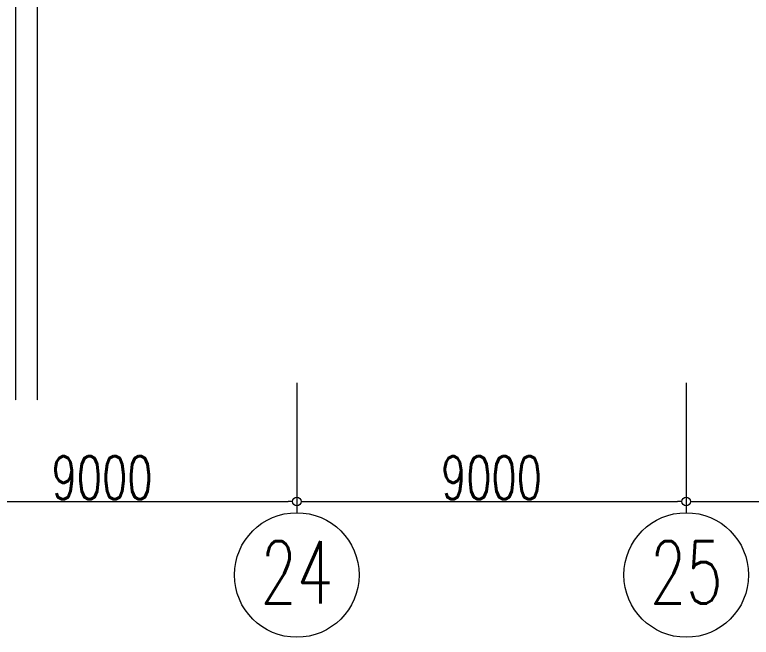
# Model space of a CAD drawing. Extents: x 225000 to 2157367, y 208400 to 840900.
# Drawn here: x 474408 to 491429, y 354198 to 368589 of the extents above; entities that cross this region are included whole.
import ezdxf
from ezdxf.enums import TextEntityAlignment as Align

# ---------------------------------------------------------------- set-up
doc = ezdxf.new("R2010")
doc.units = 0
doc.header["$LTSCALE"] = 10
doc.linetypes.add('Data Center Layout_L20$0$CENTER', pattern=[2, 1.25, -0.25, 0.25, -0.25])
for name, color, linetype in [('Data Center Layout_L20$0$98-DIM', 3, 'Continuous'), ('Data Center Layout_L20$0$99-DIM-100', 2, 'Continuous'), ('Data Center Layout_L20$0$MACHINE-DIM', 252, 'Continuous')]:
    doc.layers.add(name, color=color, linetype=linetype)
doc.layers.add('Data Center Layout_L20$0$FLAG', color=3, linetype='Continuous', lineweight=0)
doc.layers.add('Data Center Layout_L20$0$K-SIN', color=252, linetype='Data Center Layout_L20$0$CENTER', lineweight=9)
doc.styles.add('Data Center Layout_L20$0$型式1', font='simplex.shx', dxfattribs={"width": 0.68, "bigfont": 'chineset.shx'})
doc.dimstyles.new('Data Center Layout_L20$0$複本 93-DIM-400', dxfattribs={"dimtxt": 1000, "dimasz": 200, "dimexe": 0.1, "dimexo": 0, "dimgap": 50, "dimtad": 1, "dimdec": 0, "dimzin": 0, "dimdsep": 46, "dimtxsty": 'Data Center Layout_L20$0$型式1', "dimblk": 'Data Center Layout_L20$0$_DotBlank', "dimcen": 0.09, "dimadec": 0, "dimazin": 0, "dimtfac": 1, "dimtdec": 0, "dimtofl": 0, "dimtmove": 2, "dimatfit": 3, "dimldrblk": 'Data Center Layout_L20$0$_ArchTick', "dimfxl": 1, "dimtolj": 1, "dimtzin": 0, "dimlwd": 13, "dimlwe": 5, "dimarcsym": 0})

# ---------------------------------------------------------------- blocks, each defined once
blk = doc.blocks.new('Data Center Layout_L20$0$_DotBlank')
at = {"layer": 'Data Center Layout_L20$0$99-DIM-100', "color": 0, "lineweight": -2}
blk.add_line((-0.5, 0), (-1, 0), dxfattribs=at)
blk.add_circle((0, 0), 0.5, dxfattribs=at)
blk = doc.blocks.new('*D110')
at = {"layer": 'Data Center Layout_L20$0$98-DIM', "color": 0, "lineweight": 5, "transparency": 16777216}
for p, q in [((489926, 160078), (489926, 157336)), ((498926, 160078), (498926, 157336))]:
    blk.add_line(p, q, dxfattribs=at)
at = {"layer": 'Data Center Layout_L20$0$98-DIM', "color": 0, "lineweight": 13, "transparency": 16777216}
blk.add_line((490126, 157337), (498726, 157337), dxfattribs=at)
at = {"layer": 'DEFPOINTS', "color": 0, "transparency": 16777216}
for p in [(489926, 160078), (498926, 160078), (498926, 157337)]:
    blk.add_point(p, dxfattribs=at)
at = {"layer": 'Data Center Layout_L20$0$98-DIM', "color": 0, "lineweight": 13, "transparency": 16777216, "xscale": 200, "yscale": 200, "zscale": 200, "rotation": 180}
blk.add_blockref('Data Center Layout_L20$0$_DotBlank', (489926, 157337), dxfattribs=at)
at = {"layer": 'Data Center Layout_L20$0$98-DIM', "color": 0, "lineweight": 13, "transparency": 16777216, "xscale": 200, "yscale": 200, "zscale": 200}
blk.add_blockref('Data Center Layout_L20$0$_DotBlank', (498926, 157337), dxfattribs=at)
at = {"layer": 'Data Center Layout_L20$0$98-DIM', "color": 0, "transparency": 16777216, "insert": (494426, 157887), "char_height": 1000, "attachment_point": 5, "style": 'Data Center Layout_L20$0$型式1'}
blk.add_mtext('\\A1;9000', dxfattribs=at)
blk = doc.blocks.new('Data Center Layout_L20$0$_ArchTick')
at = {"layer": 'Data Center Layout_L20$0$MACHINE-DIM', "color": 0, "const_width": 0.15}
blk.add_lwpolyline([(-0.5, -0.5), (0.5, 0.5)], dxfattribs=at)
blk = doc.blocks.new('*D67')
at = {"layer": 'Data Center Layout_L20$0$98-DIM', "color": 0, "lineweight": 5, "transparency": 16777216}
for p, q in [((471926, 160078), (471926, 157336)), ((480926, 160078), (480926, 157336))]:
    blk.add_line(p, q, dxfattribs=at)
at = {"layer": 'Data Center Layout_L20$0$98-DIM', "color": 0, "lineweight": 13, "transparency": 16777216}
blk.add_line((472126, 157337), (480726, 157337), dxfattribs=at)
at = {"layer": 'DEFPOINTS', "color": 0, "transparency": 16777216}
for p in [(471926, 160078), (480926, 160078), (480926, 157337)]:
    blk.add_point(p, dxfattribs=at)
at = {"layer": 'Data Center Layout_L20$0$98-DIM', "color": 0, "lineweight": 13, "transparency": 16777216, "xscale": 200, "yscale": 200, "zscale": 200, "rotation": 180}
blk.add_blockref('Data Center Layout_L20$0$_DotBlank', (471926, 157337), dxfattribs=at)
at = {"layer": 'Data Center Layout_L20$0$98-DIM', "color": 0, "lineweight": 13, "transparency": 16777216, "xscale": 200, "yscale": 200, "zscale": 200}
blk.add_blockref('Data Center Layout_L20$0$_DotBlank', (480926, 157337), dxfattribs=at)
at = {"layer": 'Data Center Layout_L20$0$98-DIM', "color": 0, "transparency": 16777216, "insert": (476426, 157887), "char_height": 1000, "attachment_point": 5, "style": 'Data Center Layout_L20$0$型式1'}
blk.add_mtext('\\A1;9000', dxfattribs=at)
blk = doc.blocks.new('*D71')
at = {"layer": 'Data Center Layout_L20$0$98-DIM', "color": 0, "lineweight": 5, "transparency": 16777216}
for p, q in [((480926, 160078), (480926, 157336)), ((489926, 160078), (489926, 157336))]:
    blk.add_line(p, q, dxfattribs=at)
at = {"layer": 'Data Center Layout_L20$0$98-DIM', "color": 0, "lineweight": 13, "transparency": 16777216}
blk.add_line((481126, 157337), (489726, 157337), dxfattribs=at)
at = {"layer": 'DEFPOINTS', "color": 0, "transparency": 16777216}
for p in [(480926, 160078), (489926, 160078), (489926, 157337)]:
    blk.add_point(p, dxfattribs=at)
at = {"layer": 'Data Center Layout_L20$0$98-DIM', "color": 0, "lineweight": 13, "transparency": 16777216, "xscale": 200, "yscale": 200, "zscale": 200, "rotation": 180}
blk.add_blockref('Data Center Layout_L20$0$_DotBlank', (480926, 157337), dxfattribs=at)
at = {"layer": 'Data Center Layout_L20$0$98-DIM', "color": 0, "lineweight": 13, "transparency": 16777216, "xscale": 200, "yscale": 200, "zscale": 200}
blk.add_blockref('Data Center Layout_L20$0$_DotBlank', (489926, 157337), dxfattribs=at)
at = {"layer": 'Data Center Layout_L20$0$98-DIM', "color": 0, "transparency": 16777216, "insert": (485426, 157887), "char_height": 1000, "attachment_point": 5, "style": 'Data Center Layout_L20$0$型式1'}
blk.add_mtext('\\A1;9000', dxfattribs=at)
blk = doc.blocks.new('Data Center Layout_L20')
at = {"layer": 'Data Center Layout_L20$0$FLAG', "color": 4}
for p, q in [((480925.59, 160078.25), (480925.59, 157078.25)), ((489925.59, 160078.25), (489925.59, 157078.25))]:
    blk.add_line(p, q, dxfattribs=at)
for centre in [(480925.59, 155638.25), (489925.59, 155638.25)]:
    blk.add_circle(centre, 1440, dxfattribs=at)
at = {"layer": 'Data Center Layout_L20$0$K-SIN'}
for p, q in [((474425.59, 181202.31), (474425.59, 159678.25)), ((474925.59, 181202.31), (474925.59, 159678.25))]:
    blk.add_line(p, q, dxfattribs=at)
at = {"layer": 'Data Center Layout_L20$0$98-DIM', "style": 'Data Center Layout_L20$0$型式1', "width": 0.68}
for s, p in [('24', (480925.59, 156418.25)), ('25', (489925.59, 156418.25))]:
    blk.add_text(s, height=1440, dxfattribs=at).set_placement(p, align=Align.TOP_CENTER)
at = {"layer": 'Data Center Layout_L20$0$98-DIM'}
for base, p1, p2, picture, middle in [((480925.59, 157336.54), (471925.59, 160078.25), (480925.59, 160078.25), '*D67', (476425.59, 157886.54)), ((489925.59, 157336.54), (480925.59, 160078.25), (489925.59, 160078.25), '*D71', (485425.59, 157886.54)), ((498925.59, 157336.54), (489925.59, 160078.25), (498925.59, 160078.25), '*D110', (494425.59, 157886.54))]:
    dim = blk.add_linear_dim(base=base, p1=p1, p2=p2, dimstyle='Data Center Layout_L20$0$複本 93-DIM-400', dxfattribs=at)
    dim.commit()
    dim.dimension.update_dxf_attribs({"geometry": picture, "text_midpoint": middle})

msp = doc.modelspace()

# ---------------------------------------------------------------- block references
msp.add_blockref('Data Center Layout_L20', (0, 200000))

doc.saveas('drawing.dxf')
